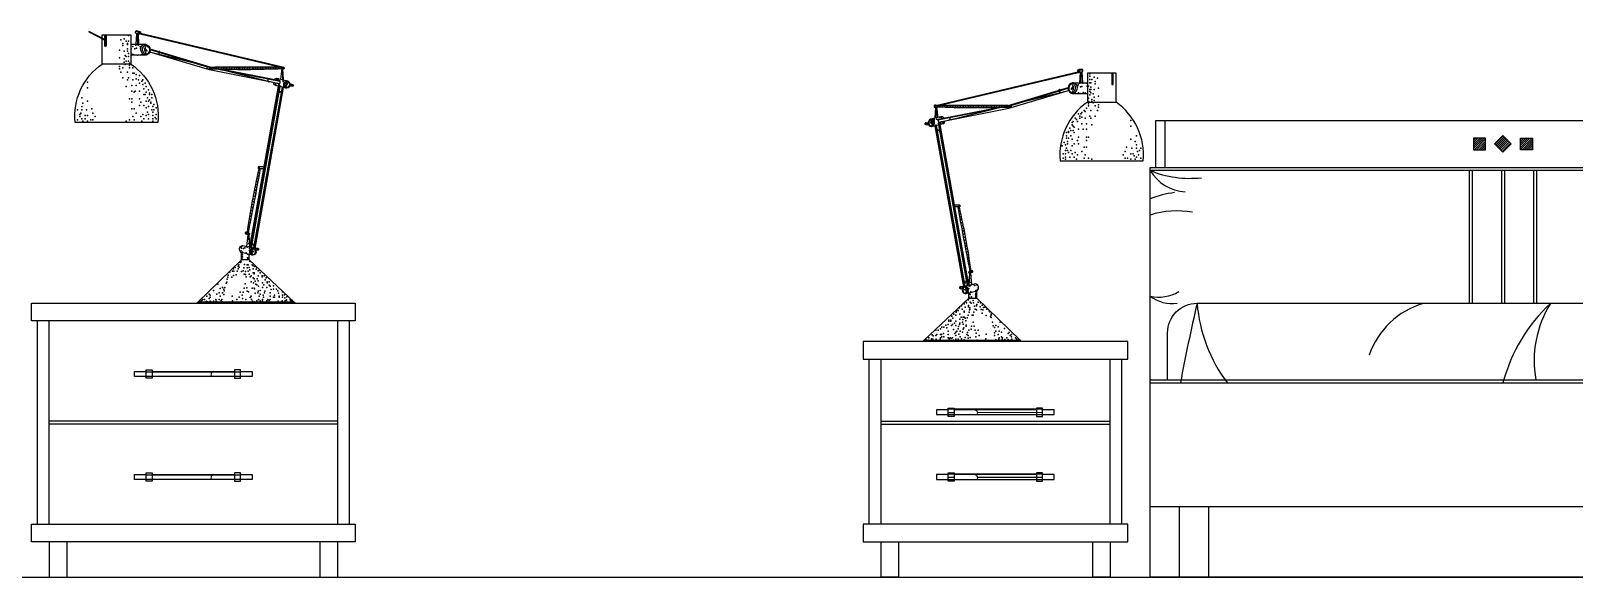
# Model space of a CAD drawing. Header units: inches. Extents: x 15.4 to 57.9, y 9.9 to 34.7.
# Drawn here: x 22.419 to 25.042, y 22.211 to 23.138 of the extents above; entities that cross this region are included whole.
import ezdxf

# ---------------------------------------------------------------- set-up
doc = ezdxf.new("R2010")
doc.units = ezdxf.units.IN
doc.header["$MEASUREMENT"] = 0
for name, color, linetype in [('02', 2, 'Continuous'), ('1', 1, 'Continuous'), ('8', 8, 'Continuous')]:
    doc.layers.add(name, color=color, linetype=linetype)

msp = doc.modelspace()

# ---------------------------------------------------------------- hatches: boundary and pattern name
at = {"layer": '8'}
h = msp.add_hatch(dxfattribs=at)
h.set_pattern_fill('ANSI31', color=256, scale=0.005527, style=0)
h.set_pattern_definition([(135, (31.93544784, 16.79908576), (0.000488482534, 0.000488482534), [])])
h.paths.add_polyline_path([(22.5469, 23.1123), (22.5447, 23.1123), (22.5447, 23.1319), (22.5469, 23.1319)])
h = msp.add_hatch(dxfattribs=at)
h.set_pattern_fill('ANSI31', color=256, scale=0.022106, angle=42.7614, style=0)
h.set_pattern_definition([(92.238647, (32.16118, 17.1554703), (0.00276116556, 0.00010793855), [])])
edge = h.paths.add_edge_path()
edge.add_ellipse((22.7232, 23.0755), major_axis=(-0.00111, 0.00111), ratio=1, start_angle=162.8132, end_angle=266.7456)
edge.add_ellipse((22.7932, 18.2741), major_axis=(3.3961, 3.3961), ratio=1, start_angle=404.3709, end_angle=405.8207, ccw=False)
edge.add_ellipse((22.8478, 23.0758), major_axis=(-0.00151, 0.00151), ratio=1, start_angle=20.2784, end_angle=78.295)
edge.add_line((22.8461, 23.0747), (22.846, 23.0746))
edge.add_ellipse((22.7792, 24.5504), major_axis=(1.0446, 1.0446), ratio=1, start_angle=222.8572, end_angle=227.5949, ccw=False)
h = msp.add_hatch(dxfattribs=at)
h.set_pattern_fill('ANSI31', color=256, scale=0.005527, style=0)
h.set_pattern_definition([(45, (14.8678362, 16.73408576), (-0.000488482534, 0.000488482534), [])])
h.paths.add_polyline_path([(24.2564, 23.0473), (24.2586, 23.0473), (24.2586, 23.0669), (24.2564, 23.0669)])
h = msp.add_hatch(dxfattribs=at)
h.set_pattern_fill('ANSI31', color=256, scale=0.022106, angle=42.7614, style=0)
h.set_pattern_definition([(87.761353, (14.642104, 17.0904703), (-0.00276116556, 0.00010793855), [])])
edge = h.paths.add_edge_path()
edge.add_ellipse((24.0801, 23.0105), major_axis=(0.00111, 0.00111), ratio=1, start_angle=93.2544, end_angle=197.1868, ccw=False)
edge.add_ellipse((24.0101, 18.2091), major_axis=(-3.3961, 3.3961), ratio=1, start_angle=-45.8207, end_angle=-44.3709)
edge.add_ellipse((23.9554, 23.0108), major_axis=(0.00151, 0.00151), ratio=1, start_angle=281.705, end_angle=339.7216, ccw=False)
edge.add_line((23.9572, 23.0097), (23.9572, 23.0096))
edge.add_ellipse((24.0241, 24.4854), major_axis=(-1.0446, 1.0446), ratio=1, start_angle=132.4051, end_angle=137.1428)
h = msp.add_hatch(dxfattribs=at)
h.set_pattern_fill('ANSI31', color=256, scale=0.02, style=0)
h.set_pattern_definition([(45, (28.2443985, 12.1271537), (-0.00176776695, 0.00176776695), [])])
h.paths.add_polyline_path([(24.8711, 22.9565), (24.8711, 22.9365), (24.8911, 22.9365), (24.8911, 22.9565)])
h.paths.add_polyline_path([(24.9069, 22.9467), (24.9209, 22.9324), (24.9352, 22.9465), (24.9211, 22.9607)])
h.paths.add_polyline_path([(24.9711, 22.9365), (24.9711, 22.9565), (24.9511, 22.9565), (24.9511, 22.9365)])
h = msp.add_hatch(dxfattribs=at)
h.set_pattern_fill('ANSI31', color=256, scale=0.033159, style=0)
h.set_pattern_definition([(135, (31.9227356, 16.8347646), (0.0029308952, 0.0029308952), [])])
edge = h.paths.add_edge_path()
edge.add_ellipse((22.8058, 22.9065), major_axis=(-0.00124, 0.00124), ratio=1, start_angle=144.8153, end_angle=149.0797)
edge.add_line((22.8062, 22.9048), (22.8092, 22.9048))
edge.add_ellipse((17.633, 23.8322), major_axis=(3.7184, 3.7184), ratio=1, start_angle=303.6283, end_angle=304.8416, ccw=False)
edge.add_line((22.7884, 22.7954), (22.7861, 22.796))
edge.add_ellipse((24.2567, 22.5819), major_axis=(1.0508, 1.0508), ratio=1, start_angle=122.4543, end_angle=126.7162, ccw=False)
h = msp.add_hatch(dxfattribs=at)
h.set_pattern_fill('ANSI31', color=256, scale=0.033159, style=0)
h.set_pattern_definition([(45, (14.8805484, 16.7697646), (-0.0029308952, 0.0029308952), [])])
edge = h.paths.add_edge_path()
edge.add_ellipse((23.9975, 22.8415), major_axis=(0.00124, 0.00124), ratio=1, start_angle=210.9203, end_angle=215.1847, ccw=False)
edge.add_line((23.9971, 22.8398), (23.9941, 22.8398))
edge.add_ellipse((29.1703, 23.7672), major_axis=(-3.7184, 3.7184), ratio=1, start_angle=55.1584, end_angle=56.3717)
edge.add_line((24.0149, 22.7304), (24.0172, 22.731))
edge.add_ellipse((22.5465, 22.5169), major_axis=(-1.0508, 1.0508), ratio=1, start_angle=233.2838, end_angle=237.5457)

# ---------------------------------------------------------------- linework, layer by layer
at = {"layer": '02'}
for p, q in [((22.6022, 23.1373), (22.5972, 23.138)), ((22.6027, 23.1376), (22.5977, 23.1383)), ((22.6009, 23.1381), (22.6009, 23.1381)), ((22.6139, 23.1152), (22.5887, 23.1152)), ((22.6016, 23.1366), (22.5967, 23.1373)), ((22.598, 23.1339), (22.5969, 23.1152)), ((22.6021, 23.1335), (22.597, 23.1344)), ((22.5998, 23.1336), (22.6002, 23.1152)), ((22.6005, 23.1335), (22.6014, 23.1152)), ((22.6009, 23.1333), (22.6019, 23.1152)), ((22.6032, 23.1378), (22.6032, 23.1377)), ((22.8414, 23.0768), (22.6046, 23.1329)), ((22.8463, 23.077), (22.6048, 23.134)), ((22.6143, 23.0972), (22.5887, 23.0972)), ((22.8411, 23.048), (22.6206, 23.1021)), ((22.7222, 23.0721), (22.6208, 23.1024)), ((22.7233, 23.077), (22.6214, 23.1074)), ((22.7188, 23.0769), (22.6215, 23.1064)), ((22.5887, 23.0822), (22.54, 23.0822)), ((22.8415, 23.0484), (22.7222, 23.0721)), ((22.8426, 23.0523), (22.7347, 23.0737)), ((22.8422, 23.0534), (22.7405, 23.0736)), ((22.8453, 23.0745), (22.8431, 23.0563)), ((22.8455, 23.0745), (22.8433, 23.0563)), ((22.8459, 23.0743), (22.8465, 23.0556)), ((22.8463, 23.0738), (22.8474, 23.0554)), ((22.8467, 23.0738), (22.8477, 23.0553)), ((23.957, 23.012), (24.1985, 23.069)), ((23.9618, 23.0118), (24.1987, 23.0679)), ((24.2001, 23.0728), (24.2001, 23.0727)), ((24.2006, 23.0726), (24.2056, 23.0733)), ((24.2011, 23.0723), (24.206, 23.073)), ((24.2012, 23.0685), (24.2063, 23.0694)), ((24.2024, 23.0683), (24.2014, 23.0502)), ((24.2016, 23.0716), (24.2066, 23.0723)), ((24.2028, 23.0685), (24.2019, 23.0502)), ((24.2024, 23.0731), (24.2024, 23.0731)), ((24.2035, 23.0686), (24.2031, 23.0502)), ((24.205, 23.0688), (24.206, 23.0501)), ((24.2053, 23.0689), (24.2064, 23.0502)), ((22.8392, 23.0446), (22.7906, 22.7713)), ((22.8397, 23.0445), (22.7911, 22.7712)), ((22.8404, 23.0443), (22.7919, 22.7711)), ((22.8417, 23.044), (22.7931, 22.7708)), ((22.8456, 23.043), (22.7972, 22.7698)), ((22.8467, 23.0427), (22.7982, 22.7694)), ((22.8478, 23.0424), (22.7993, 22.7687)), ((22.8628, 23.0473), (22.8592, 23.0473)), ((23.9622, 22.983), (24.1827, 23.0371)), ((24.08, 23.012), (24.1819, 23.0424)), ((24.081, 23.0071), (24.1825, 23.0374)), ((24.0845, 23.0119), (24.1818, 23.0414)), ((24.1894, 23.0502), (24.2146, 23.0502)), ((23.9566, 23.0088), (23.9556, 22.9903)), ((23.957, 23.0088), (23.9559, 22.9904)), ((23.9573, 23.0093), (23.9568, 22.9906)), ((23.9578, 23.0095), (23.96, 22.9913)), ((23.958, 23.0095), (23.9602, 22.9913)), ((23.9607, 22.9873), (24.0686, 23.0087)), ((23.9611, 22.9884), (24.0628, 23.0086)), ((23.9617, 22.9834), (24.081, 23.0071)), ((24.189, 23.0322), (24.2146, 23.0322)), ((24.2146, 23.0172), (24.2633, 23.0172)), ((23.9399, 22.9825), (23.9441, 22.9825)), ((23.9411, 22.9812), (23.9443, 22.9812)), ((24.3465, 22.9865), (24.3465, 22.9065)), ((23.9555, 22.9774), (24.004, 22.7037)), ((23.9566, 22.9777), (24.0051, 22.7044)), ((23.9577, 22.978), (24.0061, 22.7048)), ((23.9616, 22.979), (24.0101, 22.7058)), ((23.9629, 22.9793), (24.0114, 22.7061)), ((23.9636, 22.9795), (24.0122, 22.7062)), ((23.9641, 22.9796), (24.0126, 22.7063)), ((22.8066, 22.9049), (22.8144, 22.9049)), ((22.8068, 22.9079), (22.8149, 22.9079)), ((25.5211, 22.9015), (24.3211, 22.9015)), ((24.8636, 22.9015), (24.8636, 22.6757)), ((24.8686, 22.9015), (24.8686, 22.6757)), ((24.9186, 22.9015), (24.9186, 22.6757)), ((24.9236, 22.9015), (24.9236, 22.6757)), ((24.9732, 22.9015), (24.9732, 22.6757)), ((24.9782, 22.9015), (24.9782, 22.6757)), ((23.9961, 22.8426), (23.9884, 22.8426)), ((23.9973, 22.8398), (23.9889, 22.8398)), ((22.7879, 22.794), (22.7834, 22.7954)), ((22.7882, 22.7946), (22.7837, 22.7959)), ((22.7883, 22.7921), (22.7838, 22.7935)), ((22.7887, 22.7949), (22.7842, 22.7963)), ((22.789, 22.7951), (22.7845, 22.7964)), ((22.7875, 22.7922), (22.7854, 22.7725)), ((22.789, 22.7918), (22.7901, 22.7715)), ((22.7768, 22.7497), (22.7768, 22.762)), ((22.79, 22.7497), (22.7768, 22.7497)), ((22.79, 22.7497), (22.79, 22.7586)), ((22.8038, 22.769), (22.7993, 22.769)), ((24.0143, 22.7268), (24.0132, 22.7065)), ((24.0143, 22.7301), (24.0188, 22.7314)), ((24.0146, 22.7299), (24.0191, 22.7313)), ((24.015, 22.7271), (24.0195, 22.7285)), ((24.0151, 22.7296), (24.0195, 22.7309)), ((24.0154, 22.729), (24.0199, 22.7304)), ((24.0158, 22.7272), (24.0178, 22.7075)), ((23.9988, 22.7043), (24.0039, 22.7043)), ((24.0132, 22.6847), (24.0132, 22.6936)), ((24.0265, 22.6847), (24.0265, 22.697)), ((22.8663, 22.6779), (22.7027, 22.6779)), ((24.0132, 22.6847), (24.0265, 22.6847)), ((22.4299, 22.3007), (22.4299, 22.6457)), ((22.4499, 22.3007), (22.4499, 22.6457)), ((22.9399, 22.6457), (22.9399, 22.3007)), ((22.9599, 22.6457), (22.9599, 22.3007)), ((23.937, 22.6129), (24.1006, 22.6129)), ((23.8434, 22.5807), (23.8434, 22.3007)), ((23.8634, 22.5807), (23.8634, 22.3007)), ((24.2534, 22.3007), (24.2534, 22.5807)), ((24.2734, 22.3007), (24.2734, 22.5807)), ((22.6149, 22.5595), (22.7749, 22.5595)), ((24.3211, 22.5457), (25.5211, 22.5457)), ((24.3211, 22.5407), (25.5211, 22.5407)), ((23.9781, 22.4963), (24.1381, 22.4963)), ((23.9781, 22.4902), (23.9881, 22.4902)), ((24.0276, 22.4907), (24.1381, 22.4902)), ((22.9399, 22.4757), (22.4499, 22.4757)), ((22.9399, 22.4707), (22.4499, 22.4707)), ((23.8634, 22.4757), (24.2534, 22.4757)), ((23.8634, 22.4707), (24.2534, 22.4707)), ((22.6149, 22.3845), (22.7749, 22.3845)), ((23.9781, 22.3863), (24.1381, 22.3863)), ((23.9781, 22.3802), (23.9881, 22.3802)), ((24.0276, 22.3807), (24.1381, 22.3802)), ((24.3211, 22.3307), (25.5211, 22.3307)), ((24.3711, 22.2107), (24.3711, 22.3307)), ((24.4211, 22.2107), (24.4211, 22.3307)), ((22.4499, 22.2707), (22.4499, 22.2107)), ((22.4799, 22.2707), (22.4799, 22.2107)), ((22.9099, 22.2707), (22.9099, 22.2107)), ((22.9399, 22.2707), (22.9399, 22.2107)), ((23.8634, 22.2707), (23.8634, 22.2107)), ((23.8934, 22.2707), (23.8934, 22.2107)), ((24.2234, 22.2707), (24.2234, 22.2107)), ((24.2534, 22.2707), (24.2534, 22.2107)), ((22.4499, 22.2107), (22.4799, 22.2107)), ((22.9099, 22.2107), (22.9399, 22.2107)), ((23.8934, 22.2107), (23.8634, 22.2107)), ((24.2534, 22.2107), (24.2234, 22.2107))]:
    msp.add_line(p, q, dxfattribs=at)
for points in [[(22.6031, 23.133), (22.5975, 23.134, -0.641064), (22.5981, 23.1385), (22.6034, 23.1377)], [(22.6032, 23.1372, -0.083661), (22.6036, 23.1372, -0.685038), (22.6035, 23.1333)], [(22.6125, 23.1135, -0.083661), (22.6142, 23.1136, -0.685038), (22.6162, 23.0989)], [(22.7236, 23.077), (22.719, 23.077, 0.641064), (22.7188, 23.0741)], [(22.7233, 23.0743, 0.083661), (22.7235, 23.0743, 0.685038), (22.7239, 23.0767)], [(24.2001, 23.0722, 0.083661), (24.1996, 23.0722, 0.685038), (24.1998, 23.0683)], [(24.2002, 23.068), (24.2057, 23.069, 0.641064), (24.2052, 23.0735), (24.1999, 23.0727)], [(22.8529, 23.0411), (22.8339, 23.046, -0.183148), (22.8313, 23.0499)], [(22.8323, 23.0553, -0.177444), (22.8361, 23.058), (22.8546, 23.0537)], [(22.8541, 23.0525, -0.083661), (22.8552, 23.0524, -0.685038), (22.8542, 23.042)], [(22.8633, 23.0472, -0.083661), (22.8636, 23.0472, -0.685038), (22.864, 23.0445)], [(24.1908, 23.0485, 0.083661), (24.1891, 23.0486, 0.685038), (24.1871, 23.0339)], [(24.08, 23.0093, -0.083661), (24.0797, 23.0093, -0.685038), (24.0794, 23.0117)], [(24.0796, 23.012), (24.0843, 23.012, -0.641064), (24.0845, 23.0091)], [(23.94, 22.9822, 0.083661), (23.9397, 22.9822, 0.685038), (23.9393, 22.9795)], [(23.9492, 22.9875, 0.083661), (23.948, 22.9874, 0.685038), (23.9491, 22.977)], [(23.971, 22.9903, 0.177444), (23.9672, 22.993), (23.9487, 22.9887)], [(23.9504, 22.9761), (23.9694, 22.981, 0.183148), (23.972, 22.9849)], [(22.8064, 22.9077, 0.083661), (22.8061, 22.9078, 0.685038), (22.8057, 22.9051)], [(23.9968, 22.8427, -0.083661), (23.9971, 22.8428, -0.685038), (23.9975, 22.8401)], [(22.7952, 22.7573), (22.7763, 22.7622, -0.641064), (22.7784, 22.7741), (22.7969, 22.7699)], [(22.7888, 22.7918), (22.7839, 22.7934, -0.641064), (22.7847, 22.7965), (22.7894, 22.7951)], [(22.7893, 22.7948, -0.083661), (22.7896, 22.7947, -0.685038), (22.7891, 22.792, -0.685038)], [(22.7016, 22.6757), (22.7016, 22.6768, -0.414214), (22.7027, 22.6779), (22.7768, 22.7497)], [(22.79, 22.7497), (22.8663, 22.6779, -0.414214), (22.8674, 22.6768), (22.8674, 22.6757)], [(22.7964, 22.7687, -0.083661), (22.7976, 22.7685, -0.685038), (22.7965, 22.7581, -0.685038)], [(22.8043, 22.7689, -0.083661), (22.8046, 22.769, -0.685038), (22.805, 22.7663, -0.685038)], [(24.014, 22.7298, 0.083661), (24.0137, 22.7297, 0.685038), (24.0142, 22.727)], [(24.0145, 22.7268), (24.0193, 22.7284, 0.641064), (24.0186, 22.7315), (24.0139, 22.7301)], [(23.999, 22.7039, 0.083661), (23.9987, 22.704, 0.685038), (23.9983, 22.7013)], [(24.0069, 22.7037, 0.083661), (24.0057, 22.7035, 0.685038), (24.0068, 22.6931)], [(24.0081, 22.6923), (24.027, 22.6972, 0.641064), (24.0248, 22.7091), (24.0064, 22.7049)], [(24.0132, 22.6847), (23.937, 22.6129, 0.414214), (23.9359, 22.6118), (23.9359, 22.6107)], [(24.1017, 22.6107), (24.1017, 22.6118, 0.414214), (24.1006, 22.6129), (24.0265, 22.6847)], [(24.3511, 22.5457), (24.3511, 22.6257, -0.414214), (24.4011, 22.6757), (25.4411, 22.6757, -0.414214), (25.4911, 22.6257), (25.4911, 22.5457)]]:
    msp.add_lwpolyline(points, format="xyb", dxfattribs=at)
for points in [[(22.6348, 22.9827), (22.4939, 22.9827, -0.273505), (22.54, 23.0822), (22.54, 23.1319), (22.5887, 23.1319), (22.5887, 23.0822, -0.273505)], [(22.6034, 23.133, -0.130303), (22.6027, 23.1331, -0.576801), (22.6024, 23.1374, -0.264517), (22.6037, 23.1376, -0.710752)], [(22.6161, 23.0976, -0.130303), (22.6133, 23.0973, -0.598804), (22.6087, 23.114, -0.121835), (22.6142, 23.1152, -0.710752)], [(22.7239, 23.0769, 0.130303), (22.7234, 23.077, 0.576801), (22.7227, 23.0743, 0.264517), (22.7236, 23.074, 0.710752)], [(22.8486, 23.0738, -0.130303), (22.8481, 23.0737, -0.331854), (22.8474, 23.0767, -0.328319), (22.8483, 23.077, -0.500332)], [(24.1685, 22.9177), (24.3094, 22.9177, 0.273505), (24.2633, 23.0172), (24.2633, 23.0669), (24.2146, 23.0669), (24.2146, 23.0172, 0.273505)], [(24.1999, 23.068, 0.130303), (24.2006, 23.0681, 0.576801), (24.2009, 23.0724, 0.264517), (24.1995, 23.0726, 0.710752)], [(22.8539, 23.0411, -0.130303), (22.8519, 23.0414, -0.576801), (22.8519, 23.0531, -0.264517), (22.8555, 23.0534, -0.710752)], [(22.8639, 23.0443, -0.130303), (22.8634, 23.0443, -0.576801), (22.8627, 23.0472, -0.264517), (22.8636, 23.0475, -0.710752)], [(24.1872, 23.0326, 0.130303), (24.19, 23.0323, 0.598804), (24.1946, 23.049, 0.121835), (24.1891, 23.0502, 0.710752)], [(23.9547, 23.0088, 0.130303), (23.9552, 23.0087, 0.331854), (23.9558, 23.0117, 0.328319), (23.955, 23.012, 0.500332)], [(24.0794, 23.0119, -0.130303), (24.0799, 23.012, -0.576801), (24.0806, 23.0093, -0.264517), (24.0797, 23.009, -0.710752)], [(23.9393, 22.9793, 0.130303), (23.9399, 22.9793, 0.576801), (23.9406, 22.9822, 0.264517), (23.9397, 22.9825, 0.710752)], [(23.9494, 22.9761, 0.130303), (23.9514, 22.9764, 0.576801), (23.9514, 22.9881, 0.264517), (23.9477, 22.9884, 0.710752)], [(22.8058, 22.9048, 0.130303), (22.8063, 22.9048, 0.576801), (22.807, 22.9077, 0.264517), (22.8061, 22.908, 0.710752)], [(23.9975, 22.8398, -0.130303), (23.997, 22.8398, -0.576801), (23.9963, 22.8427, -0.264517), (23.9972, 22.843, -0.710752)], [(22.789, 22.7918, -0.130303), (22.7885, 22.7919, -0.576801), (22.7887, 22.7949, -0.264517), (22.7897, 22.795, -0.710752)], [(22.7962, 22.7573, -0.130303), (22.7943, 22.7576, -0.576801), (22.7942, 22.7692, -0.264517), (22.7979, 22.7696, -0.710752)], [(22.805, 22.766, -0.130303), (22.8045, 22.766, -0.576801), (22.8037, 22.7689, -0.264517), (22.8046, 22.7693, -0.710752)], [(24.0142, 22.7268, 0.130303), (24.0147, 22.7269, 0.576801), (24.0146, 22.7299, 0.264517), (24.0136, 22.73, 0.710752)], [(23.9983, 22.701, 0.130303), (23.9988, 22.701, 0.576801), (23.9996, 22.7039, 0.264517), (23.9987, 22.7043, 0.710752)], [(24.0071, 22.6923, 0.130303), (24.009, 22.6926, 0.576801), (24.0091, 22.7042, 0.264517), (24.0054, 22.7046, 0.710752)]]:
    msp.add_lwpolyline(points, format="xyb", close=True, dxfattribs=at)
for points in [[(22.5447, 23.1236), (22.5175, 23.1375), (22.5175, 23.1369), (22.5447, 23.1229)], [(22.5469, 23.1319), (22.5469, 23.1123), (22.5447, 23.1123), (22.5447, 23.1319)], [(22.6127, 23.1089), (22.6159, 23.1038), (22.6162, 23.1041), (22.6131, 23.1091), (22.6127, 23.1089)], [(22.7188, 23.0741), (22.7233, 23.074)], [(22.8464, 23.0771), (22.848, 23.077)], [(22.8483, 23.0737), (22.8464, 23.0738)], [(24.2564, 23.0669), (24.2564, 23.0473), (24.2586, 23.0473), (24.2586, 23.0669)], [(22.8549, 23.0494), (22.8528, 23.0459), (22.8532, 23.0456), (22.8553, 23.0492), (22.8549, 23.0494)], [(22.8629, 23.0445), (22.8584, 23.0445)], [(24.1906, 23.0439), (24.1874, 23.0388), (24.1871, 23.0391), (24.1902, 23.0441), (24.1906, 23.0439)], [(23.955, 23.0087), (23.9569, 23.0088)], [(23.9569, 23.0121), (23.9553, 23.012)], [(24.0845, 23.0091), (24.08, 23.009)], [(23.9483, 22.9844), (23.9505, 22.9809), (23.9501, 22.9806), (23.9479, 22.9842), (23.9484, 22.9844)], [(24.3311, 22.9065), (24.3311, 22.9865), (25.5111, 22.9865), (25.5111, 22.9065)], [(23.9396, 22.9793), (23.945, 22.9793)], [(23.9404, 22.9795), (23.9449, 22.9795)], [(22.7982, 22.7643), (22.7943, 22.763), (22.7944, 22.7625), (22.7983, 22.7639), (22.7981, 22.7643)], [(22.804, 22.7662), (22.801, 22.7662)], [(22.8047, 22.766), (22.8011, 22.766)], [(23.9986, 22.701), (24.0021, 22.701)], [(24.0051, 22.6993), (24.009, 22.698), (24.0089, 22.6975), (24.005, 22.6989), (24.0052, 22.6993)], [(22.6149, 22.5627), (22.6249, 22.5627), (22.6249, 22.5487), (22.6149, 22.5487), (22.6149, 22.5627)], [(22.7749, 22.5627), (22.7649, 22.5627), (22.7649, 22.5487), (22.7749, 22.5487), (22.7749, 22.5627)], [(22.7949, 22.5517), (22.5949, 22.5517), (22.5949, 22.5597), (22.6149, 22.5597)], [(22.6249, 22.5597), (22.7649, 22.5597)], [(22.7749, 22.5597), (22.7949, 22.5597), (22.7949, 22.5517)], [(23.9781, 22.4947), (23.9581, 22.4947), (23.9581, 22.4867), (24.1581, 22.4867)], [(23.9781, 22.4977), (23.9881, 22.4977), (23.9881, 22.4837), (23.9781, 22.4837), (23.9781, 22.4977)], [(24.1281, 22.4947), (23.9881, 22.4947)], [(24.1381, 22.4977), (24.1281, 22.4977), (24.1281, 22.4837), (24.1381, 22.4837), (24.1381, 22.4977)], [(24.1581, 22.4867), (24.1581, 22.4947), (24.1381, 22.4947)], [(22.7949, 22.3767), (22.5949, 22.3767), (22.5949, 22.3847), (22.6149, 22.3847)], [(22.6149, 22.3877), (22.6249, 22.3877), (22.6249, 22.3737), (22.6149, 22.3737), (22.6149, 22.3877)], [(22.6249, 22.3847), (22.7649, 22.3847)], [(22.7749, 22.3877), (22.7649, 22.3877), (22.7649, 22.3737), (22.7749, 22.3737), (22.7749, 22.3877)], [(22.7749, 22.3847), (22.7949, 22.3847), (22.7949, 22.3767)], [(23.9781, 22.3847), (23.9581, 22.3847), (23.9581, 22.3767), (24.1581, 22.3767)], [(23.9781, 22.3877), (23.9881, 22.3877), (23.9881, 22.3737), (23.9781, 22.3737), (23.9781, 22.3877)], [(24.1281, 22.3847), (23.9881, 22.3847)], [(24.1381, 22.3877), (24.1281, 22.3877), (24.1281, 22.3737), (24.1381, 22.3737), (24.1381, 22.3877)], [(24.1581, 22.3767), (24.1581, 22.3847), (24.1381, 22.3847)]]:
    msp.add_lwpolyline(points, dxfattribs=at)
for points in [[(24.8711, 22.9365), (24.8911, 22.9365), (24.8911, 22.9565), (24.8711, 22.9565)], [(24.9211, 22.9607), (24.9069, 22.9467), (24.9209, 22.9324), (24.9352, 22.9465)], [(24.9711, 22.9365), (24.9511, 22.9365), (24.9511, 22.9565), (24.9711, 22.9565)], [(24.3211, 22.9065), (25.5211, 22.9065), (25.5211, 22.2107), (24.3211, 22.2107)], [(22.9699, 22.6457), (22.4199, 22.6457), (22.4199, 22.6757), (22.9699, 22.6757)], [(23.8334, 22.5807), (24.2834, 22.5807), (24.2834, 22.6107), (23.8334, 22.6107)], [(22.9699, 22.2707), (22.4199, 22.2707), (22.4199, 22.3007), (22.9699, 22.3007)], [(23.8334, 22.2707), (24.2834, 22.2707), (24.2834, 22.3007), (23.8334, 22.3007)]]:
    msp.add_lwpolyline(points, close=True, dxfattribs=at)
for centre, radius, start, end in [((22.6043, 23.1352), 0.00166, 119.5269, 244.08), ((22.6196, 23.1063), 0.00762, 135.4245, 228.7448), ((22.634, 23.1021), 0.00333, 297.0807, 45.6387), ((22.7792, 24.5504), 1.4773, 267.8572, 272.5857), ((22.7932, 18.2741), 4.8029, 89.3709, 90.8241), ((22.8478, 23.0754), 0.00214, 130.7011, 230.6155), ((24.199, 23.0702), 0.00166, 315.8031, 60.4731), ((22.8284, 23.0554), 0.00702, 163.0824, 212.3312), ((22.848, 23.0217), 0.0138, 105.0445, 143.2765), ((22.8468, 23.0237), 0.012, 101.0298, 144.4173), ((22.8379, 23.0515), 0.00472, 312.1606, 24.1418), ((22.8573, 23.0467), 0.00556, 118.5634, 240.0693), ((22.8644, 23.046), 0.00139, 134.3371, 254.3933), ((24.1693, 23.0371), 0.00333, 134.3613, 242.9193), ((24.1706, 23.0373), 0.00369, 141.8466, 236.0544), ((24.1837, 23.0413), 0.00762, 311.2552, 44.5755), ((23.954, 23.0104), 0.00151, 309.2421, 43.4847), ((23.9555, 23.0104), 0.00214, 310.7011, 104.9553), ((24.0101, 18.2091), 4.8029, 89.1759, 90.6291), ((24.0241, 24.4854), 1.4773, 267.4143, 272.1428), ((23.9389, 22.981), 0.00139, 311.8701, 99.2257), ((23.946, 22.9817), 0.00556, 317.0855, 61.4366), ((23.9654, 22.9865), 0.00472, 155.8582, 227.8394), ((23.9742, 22.9903), 0.00702, 327.7271, 16.9639), ((23.9565, 22.9587), 0.012, 35.5827, 78.9702), ((23.9553, 22.9567), 0.0138, 36.7235, 74.9555), ((24.2567, 22.5819), 1.4861, 167.4534, 171.7162), ((17.633, 23.8322), 5.2586, 348.6283, 349.8412), ((24.3867, 22.9413), 0.0767, 211.2779, 265.5609), ((24.3886, 23.0638), 0.1758, 247.4353, 276.4694), ((24.386, 22.6874), 0.178, 97.5291, 111.3752), ((29.1703, 23.7672), 5.2586, 190.1588, 191.3717), ((22.5465, 22.5169), 1.4861, 8.2838, 12.5466), ((24.3665, 22.6815), 0.1512, 79.7992, 107.4781), ((22.8164, 22.7873), 0.0236, 183.7367, 217.4743), ((22.7996, 22.7629), 0.00556, 118.5634, 240.0693), ((22.8054, 22.7677), 0.00139, 134.3371, 254.3933), ((23.9869, 22.7223), 0.0236, 322.5257, 356.2633), ((23.9978, 22.7027), 0.00139, 311.8701, 99.2257), ((24.0037, 22.6979), 0.00556, 317.0855, 61.4366), ((24.3361, 22.7536), 0.0673, 257.1203, 300.5517), ((24.3592, 22.7381), 0.0629, 232.7819, 277.3679), ((27.2825, 21.9995), 2.9596, 166.7942, 169.465), ((24.659, 22.6965), 0.2587, 184.6309, 217.0546), ((24.8247, 22.5426), 0.1386, 106.2924, 161.0629), ((25.1953, 22.4686), 0.2835, 133.0814, 165.2765), ((25.1594, 22.5781), 0.1854, 148.2707, 190.0903), ((22.7301, 22.5544), 0.00529, 92.3864, 210.779), ((24.0229, 22.4894), 0.00529, 329.221, 87.6136), ((22.7301, 22.3794), 0.00529, 92.3864, 210.779), ((24.0229, 22.3794), 0.00529, 329.221, 87.6136)]:
    msp.add_arc(centre, radius, start, end, dxfattribs=at)
for points in [[(22.6035, 23.1333), (22.6034, 23.1333), (22.6032, 23.1334), (22.6029, 23.1335), (22.6026, 23.1336), (22.6023, 23.134), (22.6022, 23.1343), (22.602, 23.1348), (22.6019, 23.1351), (22.6019, 23.1357), (22.602, 23.136), (22.6021, 23.1364), (22.6023, 23.1366), (22.6026, 23.1369), (22.6027, 23.1371), (22.603, 23.1372), (22.6031, 23.1372), (22.6032, 23.1372), (22.6032, 23.1372), (22.6032, 23.1372), (22.6032, 23.1372)], [(22.6162, 23.0989), (22.6156, 23.0988), (22.615, 23.0989), (22.6136, 23.099), (22.6126, 23.0994), (22.6111, 23.1007), (22.6105, 23.1015), (22.6093, 23.1032), (22.6089, 23.1043), (22.6085, 23.1066), (22.6086, 23.1078), (22.6089, 23.1094), (22.6094, 23.1104), (22.6102, 23.1119), (22.6107, 23.1124), (22.6116, 23.1131), (22.612, 23.1133), (22.6124, 23.1134), (22.6124, 23.1134), (22.6125, 23.1135), (22.6125, 23.1135)], [(22.7239, 23.0767), (22.7238, 23.0767), (22.7237, 23.0767), (22.7235, 23.0767), (22.7233, 23.0766), (22.723, 23.0764), (22.7229, 23.0763), (22.7227, 23.076), (22.7227, 23.0758), (22.7226, 23.0754), (22.7226, 23.0752), (22.7227, 23.075), (22.7228, 23.0748), (22.7229, 23.0746), (22.723, 23.0745), (22.7231, 23.0743), (22.7232, 23.0743), (22.7233, 23.0743), (22.7233, 23.0743), (22.7233, 23.0743), (22.7233, 23.0743)], [(24.1998, 23.0683), (24.1999, 23.0683), (24.2001, 23.0684), (24.2004, 23.0685), (24.2007, 23.0686), (24.201, 23.069), (24.2011, 23.0693), (24.2013, 23.0698), (24.2014, 23.0701), (24.2014, 23.0707), (24.2013, 23.071), (24.2012, 23.0714), (24.201, 23.0716), (24.2007, 23.0719), (24.2006, 23.0721), (24.2003, 23.0722), (24.2002, 23.0722), (24.2001, 23.0722), (24.2001, 23.0722), (24.2001, 23.0722), (24.2001, 23.0722)], [(22.8542, 23.042), (22.8538, 23.042), (22.8533, 23.0422), (22.8524, 23.0425), (22.8518, 23.0429), (22.851, 23.0441), (22.8507, 23.0447), (22.8502, 23.0461), (22.8501, 23.0469), (22.8502, 23.0485), (22.8505, 23.0493), (22.851, 23.0504), (22.8515, 23.051), (22.8523, 23.0518), (22.8527, 23.0521), (22.8534, 23.0524), (22.8537, 23.0525), (22.854, 23.0525), (22.854, 23.0525), (22.8541, 23.0525), (22.8541, 23.0525)], [(22.864, 23.0445), (22.8638, 23.0445), (22.8637, 23.0445), (22.8635, 23.0446), (22.8633, 23.0446), (22.863, 23.0449), (22.8629, 23.045), (22.8627, 23.0453), (22.8626, 23.0455), (22.8625, 23.0459), (22.8626, 23.0462), (22.8626, 23.0465), (22.8627, 23.0466), (22.8628, 23.0469), (22.8629, 23.047), (22.8631, 23.0471), (22.8632, 23.0472), (22.8632, 23.0472), (22.8632, 23.0472), (22.8632, 23.0472), (22.8633, 23.0472)], [(24.1871, 23.0339), (24.1877, 23.0338), (24.1883, 23.0339), (24.1897, 23.034), (24.1907, 23.0344), (24.1921, 23.0357), (24.1928, 23.0365), (24.1939, 23.0382), (24.1944, 23.0393), (24.1948, 23.0416), (24.1947, 23.0428), (24.1943, 23.0444), (24.1938, 23.0454), (24.1931, 23.0469), (24.1926, 23.0474), (24.1917, 23.0481), (24.1913, 23.0483), (24.1909, 23.0484), (24.1908, 23.0484), (24.1908, 23.0485), (24.1908, 23.0485)], [(24.0794, 23.0117), (24.0795, 23.0117), (24.0796, 23.0117), (24.0798, 23.0117), (24.08, 23.0116), (24.0802, 23.0114), (24.0803, 23.0113), (24.0805, 23.011), (24.0806, 23.0108), (24.0807, 23.0104), (24.0807, 23.0102), (24.0806, 23.01), (24.0805, 23.0098), (24.0804, 23.0096), (24.0803, 23.0095), (24.0802, 23.0093), (24.0801, 23.0093), (24.08, 23.0093), (24.08, 23.0093), (24.08, 23.0093), (24.08, 23.0093)], [(23.9393, 22.9795), (23.9394, 22.9795), (23.9396, 22.9795), (23.9398, 22.9796), (23.94, 22.9796), (23.9403, 22.9799), (23.9404, 22.98), (23.9406, 22.9803), (23.9407, 22.9805), (23.9407, 22.9809), (23.9407, 22.9812), (23.9407, 22.9815), (23.9406, 22.9816), (23.9404, 22.9819), (23.9404, 22.982), (23.9402, 22.9821), (23.9401, 22.9822), (23.94, 22.9822), (23.94, 22.9822), (23.94, 22.9822), (23.94, 22.9822)], [(23.9491, 22.977), (23.9495, 22.977), (23.9499, 22.9772), (23.9509, 22.9775), (23.9515, 22.9779), (23.9522, 22.9791), (23.9526, 22.9797), (23.9531, 22.9811), (23.9532, 22.9819), (23.9531, 22.9835), (23.9528, 22.9843), (23.9523, 22.9854), (23.9518, 22.986), (23.951, 22.9868), (23.9506, 22.9871), (23.9499, 22.9874), (23.9496, 22.9875), (23.9493, 22.9875), (23.9492, 22.9875), (23.9492, 22.9875), (23.9492, 22.9875)], [(22.8057, 22.9051), (22.8058, 22.905), (22.806, 22.9051), (22.8062, 22.9051), (22.8064, 22.9052), (22.8067, 22.9054), (22.8068, 22.9055), (22.807, 22.9058), (22.8071, 22.906), (22.8072, 22.9065), (22.8071, 22.9067), (22.8071, 22.907), (22.807, 22.9072), (22.8069, 22.9074), (22.8068, 22.9075), (22.8066, 22.9077), (22.8065, 22.9077), (22.8065, 22.9077), (22.8065, 22.9077), (22.8064, 22.9077), (22.8064, 22.9077)], [(23.9975, 22.8401), (23.9974, 22.84), (23.9973, 22.8401), (23.9971, 22.8401), (23.9969, 22.8402), (23.9966, 22.8404), (23.9965, 22.8405), (23.9963, 22.8408), (23.9962, 22.841), (23.9961, 22.8415), (23.9961, 22.8417), (23.9962, 22.842), (23.9963, 22.8422), (23.9964, 22.8424), (23.9965, 22.8425), (23.9967, 22.8427), (23.9968, 22.8427), (23.9968, 22.8427), (23.9968, 22.8427), (23.9968, 22.8427), (23.9968, 22.8427)], [(22.7891, 22.792), (22.789, 22.792), (22.7889, 22.7921), (22.7887, 22.7922), (22.7885, 22.7923), (22.7884, 22.7926), (22.7883, 22.7928), (22.7882, 22.7932), (22.7881, 22.7934), (22.7882, 22.7938), (22.7883, 22.794), (22.7884, 22.7943), (22.7886, 22.7944), (22.7888, 22.7946), (22.7889, 22.7947), (22.7891, 22.7948), (22.7892, 22.7948), (22.7893, 22.7948), (22.7893, 22.7948), (22.7893, 22.7948), (22.7893, 22.7948)], [(22.7965, 22.7581), (22.7961, 22.7582), (22.7957, 22.7583), (22.7947, 22.7586), (22.7941, 22.7591), (22.7934, 22.7603), (22.7931, 22.7609), (22.7926, 22.7623), (22.7924, 22.7631), (22.7925, 22.7647), (22.7928, 22.7655), (22.7933, 22.7666), (22.7938, 22.7671), (22.7946, 22.768), (22.795, 22.7683), (22.7958, 22.7686), (22.7961, 22.7687), (22.7964, 22.7687), (22.7964, 22.7687), (22.7964, 22.7687), (22.7964, 22.7687)], [(22.805, 22.7663), (22.8049, 22.7663), (22.8048, 22.7663), (22.8045, 22.7663), (22.8043, 22.7664), (22.8041, 22.7666), (22.8039, 22.7667), (22.8037, 22.7671), (22.8036, 22.7672), (22.8036, 22.7677), (22.8036, 22.7679), (22.8037, 22.7682), (22.8037, 22.7684), (22.8039, 22.7686), (22.804, 22.7687), (22.8041, 22.7689), (22.8042, 22.7689), (22.8043, 22.7689), (22.8043, 22.7689), (22.8043, 22.7689), (22.8043, 22.7689)], [(24.0142, 22.727), (24.0143, 22.727), (24.0144, 22.7271), (24.0146, 22.7272), (24.0148, 22.7273), (24.0149, 22.7276), (24.015, 22.7278), (24.0151, 22.7282), (24.0151, 22.7284), (24.0151, 22.7288), (24.015, 22.729), (24.0148, 22.7293), (24.0147, 22.7294), (24.0145, 22.7296), (24.0144, 22.7297), (24.0142, 22.7298), (24.0141, 22.7298), (24.014, 22.7298), (24.014, 22.7298), (24.014, 22.7298), (24.014, 22.7298)], [(23.9983, 22.7013), (23.9984, 22.7013), (23.9985, 22.7013), (23.9988, 22.7013), (23.999, 22.7014), (23.9992, 22.7016), (23.9993, 22.7017), (23.9995, 22.7021), (23.9996, 22.7022), (23.9997, 22.7027), (23.9997, 22.7029), (23.9996, 22.7032), (23.9995, 22.7034), (23.9994, 22.7036), (23.9993, 22.7037), (23.9992, 22.7039), (23.9991, 22.7039), (23.999, 22.7039), (23.999, 22.7039), (23.999, 22.7039), (23.999, 22.7039)], [(24.0068, 22.6931), (24.0072, 22.6932), (24.0076, 22.6933), (24.0085, 22.6936), (24.0092, 22.6941), (24.0099, 22.6953), (24.0102, 22.6959), (24.0107, 22.6973), (24.0109, 22.6981), (24.0107, 22.6997), (24.0104, 22.7005), (24.01, 22.7016), (24.0095, 22.7021), (24.0087, 22.703), (24.0083, 22.7033), (24.0075, 22.7036), (24.0072, 22.7037), (24.0069, 22.7037), (24.0069, 22.7037), (24.0069, 22.7037), (24.0069, 22.7037)]]:
    msp.add_open_spline(points, degree=3, knots=[3.294068, 3.294068, 3.294068, 3.294068, 3.647859, 3.647859, 4.043866, 4.043866, 4.439873, 4.439873, 4.83588, 4.83588, 5.231886, 5.231886, 5.627893, 5.627893, 6.0239, 6.0239, 6.283185, 6.283185, 6.283185, 6.295262, 6.295262, 6.295262, 6.295262], dxfattribs=at)
for p in [(22.5714, 23.123), (22.5752, 23.1173), (22.5752, 23.1135), (22.5771, 23.1248), (22.5809, 23.1211), (22.5828, 23.1173), (22.5828, 23.1154), (22.5846, 23.1305), (22.5846, 23.1211), (22.5923, 23.112), (22.5973, 23.1142), (22.6013, 23.1144), (22.6044, 23.1118), (22.6084, 23.1145), (22.5696, 23.106), (22.5696, 23.0928), (22.5771, 23.1041), (22.5771, 23.0909), (22.579, 23.0966), (22.5809, 23.0947), (22.5809, 23.0872), (22.5828, 23.1079), (22.5828, 23.1041), (22.5846, 23.1003), (22.5846, 23.0947), (22.5846, 23.0872), (22.5894, 23.1079), (22.5903, 23.0989), (22.5927, 23.0985), (22.5954, 23.1081), (22.5982, 23.109), (22.5999, 23.0973), (22.6052, 23.1094), (22.6067, 23.0976), (22.6103, 23.0976), (22.5696, 23.0777), (22.5696, 23.074), (22.5714, 23.0683), (22.5752, 23.0759), (22.5771, 23.0853), (22.579, 23.0815), (22.5828, 23.0683), (22.5865, 23.0834), (22.5865, 23.0796), (22.5865, 23.0759), (22.5922, 23.0759), (22.5922, 23.0664), (22.5941, 23.0664), (22.5978, 23.0646), (22.6035, 23.0627), (24.2186, 23.0655), (24.2186, 23.0617), (24.2262, 23.0598), (22.5149, 23.0514), (22.5149, 23.0419), (22.5752, 23.0589), (22.5809, 23.0438), (22.5828, 23.0551), (22.5846, 23.0589), (22.5903, 23.0457), (22.5903, 23.0363), (22.5922, 23.0551), (22.5941, 23.0344), (22.596, 23.0363), (22.5978, 23.057), (22.5978, 23.0457), (22.6016, 23.0551), (22.6035, 23.0495), (22.6035, 23.0363), (22.6073, 23.0532), (22.6092, 23.0551), (22.6092, 23.0476), (22.611, 23.0401), (22.6129, 23.0495), (22.6148, 23.0438), (22.6148, 23.0344), (22.6186, 23.0382), (22.8321, 23.0472), (22.8345, 23.0472), (22.8358, 23.0459), (22.8368, 23.0572), (22.839, 23.0569), (22.8391, 23.0559), (22.8404, 23.0462), (22.8411, 23.0449), (22.8433, 23.0446), (22.8467, 23.0553), (22.8478, 23.0526), (22.8489, 23.044), (22.8526, 23.0537), (24.1949, 23.0495), (24.1981, 23.0444), (24.1989, 23.0468), (24.1998, 23.0334), (24.2005, 23.0495), (24.2027, 23.0437), (24.2051, 23.044), (24.2067, 23.0495), (24.2076, 23.0339), (24.2106, 23.0335), (24.2136, 23.0496), (24.2141, 23.0448), (24.2168, 23.0448), (24.2186, 23.0561), (24.2186, 23.0504), (24.2186, 23.0391), (24.2186, 23.0353), (24.2205, 23.0504), (24.2205, 23.0429), (24.2205, 23.0391), (24.2205, 23.0335), (24.2224, 23.0561), (24.2262, 23.0391), (24.2281, 23.0523), (24.2281, 23.0485), (24.2318, 23.058), (24.2337, 23.041), (22.5054, 23.025), (22.5054, 23.0099), (22.5073, 23.0156), (22.5149, 23.0193), (22.5865, 23.0231), (22.5903, 23.0231), (22.5903, 23.0174), (22.6035, 23.0231), (22.6035, 23.0118), (22.6054, 23.0174), (22.611, 23.0306), (22.611, 23.0118), (22.6129, 23.0306), (22.6148, 23.0193), (22.6148, 23.008), (22.6167, 23.025), (22.6186, 23.0193), (22.6186, 23.0099), (22.6205, 23.0325), (22.6205, 23.0306), (22.6205, 23.0212), (22.6224, 23.0174), (22.6224, 23.0156), (22.6242, 23.0306), (22.6242, 23.025), (22.6261, 23.0099), (22.628, 23.0137), (22.6318, 23.008), (24.1936, 23.033), (24.2033, 23.0323), (24.213, 23.0071), (24.2168, 23.024), (24.2168, 23.0184), (24.2168, 23.0146), (24.2168, 23.0109), (24.2186, 23.0297), (24.2224, 23.0222), (24.2224, 23.0184), (24.2243, 23.0316), (24.2243, 23.0165), (24.2262, 23.0259), (24.2262, 23.0203), (24.2281, 23.0109), (24.2337, 23.0278), (24.2337, 23.0127), (24.2337, 23.009), (22.4979, 23.0043), (22.4979, 22.9873), (22.5017, 22.9967), (22.5017, 22.993), (22.5035, 22.9986), (22.5054, 23.0043), (22.5054, 22.9892), (22.5073, 22.9854), (22.5111, 22.9948), (22.5111, 22.9892), (22.513, 23.0043), (22.5149, 22.9948), (22.5149, 22.9854), (22.5205, 22.9873), (22.5224, 23.0061), (22.5243, 22.9986), (22.5243, 22.9873), (22.5281, 22.993), (22.5809, 22.9854), (22.5865, 22.9873), (22.5903, 23.0061), (22.5922, 22.993), (22.5941, 23.0061), (22.5941, 22.9873), (22.5978, 22.9986), (22.6054, 22.993), (22.6073, 22.9854), (22.6092, 22.9967), (22.611, 22.9892), (22.6148, 22.9948), (22.6167, 23.0005), (22.6186, 22.9967), (22.6186, 22.9892), (22.6242, 23.0043), (22.6261, 23.0005), (22.6261, 22.9948), (22.6261, 22.9892), (22.6261, 22.9854), (22.628, 23.0043), (22.6299, 22.9911), (22.6318, 22.9967), (22.6318, 22.9892), (23.9544, 22.9881), (23.9544, 22.9866), (23.9584, 22.9885), (23.9601, 22.988), (23.9613, 22.9811), (23.9641, 22.9919), (23.9646, 22.982), (23.9665, 22.9915), (23.967, 22.9927), (23.9678, 22.9814), (23.9687, 22.9831), (23.9703, 22.9814), (23.9712, 22.9822), (24.1885, 22.9826), (24.1904, 22.9845), (24.1941, 22.9901), (24.196, 22.9882), (24.1979, 22.9845), (24.1998, 22.9977), (24.2017, 22.9939), (24.2017, 22.9901), (24.2036, 22.9977), (24.2054, 22.9996), (24.2054, 22.992), (24.2054, 22.9807), (24.2092, 23.0033), (24.2111, 23.0014), (24.2111, 22.9901), (24.213, 22.9807), (24.2186, 22.9939), (24.2205, 23.0033), (24.2205, 22.9901), (24.2281, 22.9939), (24.2318, 23.0033), (24.2884, 22.9864), (23.9533, 22.9773), (23.957, 22.9781), (24.179, 22.9656), (24.179, 22.96), (24.179, 22.9562), (24.1828, 22.9675), (24.1828, 22.9656), (24.1828, 22.9562), (24.1847, 22.9732), (24.1866, 22.9694), (24.1866, 22.96), (24.1885, 22.9788), (24.1885, 22.9543), (24.1904, 22.9769), (24.1904, 22.9694), (24.1922, 22.9751), (24.1922, 22.9656), (24.1998, 22.9713), (24.1998, 22.9581), (24.2073, 22.9713), (24.213, 22.9713), (24.213, 22.9581), (24.2168, 22.9581), (24.2224, 22.9788), (24.2884, 22.9769), (24.2884, 22.9543), (24.2979, 22.96), (24.1715, 22.943), (24.1734, 22.9298), (24.1753, 22.9487), (24.1772, 22.9449), (24.1772, 22.9355), (24.1772, 22.9298), (24.179, 22.9393), (24.1809, 22.9506), (24.1809, 22.9468), (24.1809, 22.9355), (24.1828, 22.9317), (24.1866, 22.9355), (24.1885, 22.943), (24.1885, 22.9298), (24.1922, 22.9468), (24.1941, 22.9317), (24.1979, 22.9524), (24.1998, 22.9468), (24.2054, 22.9336), (24.2092, 22.9411), (24.213, 22.9524), (24.213, 22.9411), (24.279, 22.9336), (24.2809, 22.9411), (24.2884, 22.9298), (24.2903, 22.9393), (24.2922, 22.9298), (24.296, 22.9506), (24.2979, 22.9449), (24.2979, 22.9393), (24.2997, 22.9336), (24.3035, 22.9355), (24.3054, 22.9393), (24.1734, 22.9223), (24.1772, 22.9242), (24.1772, 22.9204), (24.1847, 22.9242), (24.1922, 22.9242), (24.196, 22.9204), (24.1979, 22.928), (24.2092, 22.9223), (24.2111, 22.928), (24.2168, 22.9223), (24.2224, 22.9204), (24.2752, 22.928), (24.279, 22.9223), (24.2828, 22.9223), (24.2884, 22.9204), (24.2941, 22.9261), (24.296, 22.9204), (24.2979, 22.9242), (24.3016, 22.928), (24.3054, 22.9223), (22.7759, 22.7716), (22.7786, 22.7733), (22.7865, 22.7712), (22.7884, 22.7865), (22.7889, 22.7845), (22.7892, 22.7776), (22.7896, 22.7716), (22.7745, 22.745), (22.776, 22.7647), (22.7761, 22.7463), (22.7765, 22.7695), (22.7771, 22.7606), (22.7772, 22.7517), (22.7785, 22.7582), (22.7786, 22.7627), (22.7786, 22.7549), (22.7786, 22.7503), (22.7804, 22.7686), (22.7825, 22.7702), (22.7848, 22.7612), (22.787, 22.759), (22.787, 22.7502), (22.7871, 22.7528), (22.7883, 22.7525), (22.7897, 22.758), (22.7902, 22.769), (22.7904, 22.7657), (22.7911, 22.747), (22.7942, 22.7703), (22.7536, 22.7203), (22.7538, 22.7235), (22.7571, 22.7288), (22.7605, 22.7203), (22.7613, 22.7305), (22.7629, 22.7343), (22.7634, 22.723), (22.7639, 22.7305), (22.7662, 22.7364), (22.7674, 22.724), (22.7694, 22.7305), (22.7708, 22.7391), (22.7709, 22.7345), (22.7722, 22.7411), (22.7725, 22.7374), (22.7768, 22.7295), (22.7795, 22.7308), (22.7805, 22.7358), (22.7815, 22.7255), (22.782, 22.7415), (22.7833, 22.7244), (22.7838, 22.7299), (22.7846, 22.7206), (22.7863, 22.7411), (22.7863, 22.736), (22.788, 22.7411), (22.7882, 22.7304), (22.7895, 22.7364), (22.7895, 22.7255), (22.7911, 22.7327), (22.7914, 22.7205), (22.7932, 22.7223), (22.7949, 22.7411), (22.7966, 22.7394), (22.7966, 22.7343), (22.7966, 22.7274), (22.7966, 22.7189), (22.7983, 22.7274), (22.7983, 22.7257), (22.7994, 22.7384), (22.8015, 22.7335), (22.8028, 22.7364), (22.8052, 22.7308), (22.8052, 22.7223), (22.8064, 22.7314), (22.8086, 22.7274), (22.812, 22.7223), (22.812, 22.7206), (22.8154, 22.7223), (22.8189, 22.7189), (24.0146, 22.724), (24.0152, 22.7238), (22.7293, 22.6977), (22.7368, 22.7085), (22.7387, 22.6934), (22.7406, 22.701), (22.7443, 22.7028), (22.7443, 22.6934), (22.7465, 22.6995), (22.7475, 22.697), (22.7485, 22.7027), (22.7506, 22.7097), (22.7519, 22.7117), (22.7522, 22.7167), (22.7743, 22.6949), (22.7795, 22.6949), (22.7812, 22.7017), (22.7829, 22.7086), (22.7859, 22.7021), (22.7863, 22.6966), (22.7885, 22.6954), (22.7932, 22.712), (22.7949, 22.7017), (22.7971, 22.7104), (22.7983, 22.7171), (22.7983, 22.7017), (22.7989, 22.7003), (22.8, 22.6932), (22.8002, 22.7133), (22.8009, 22.7085), (22.8028, 22.7071), (22.8035, 22.7171), (22.8047, 22.6934), (22.8052, 22.7137), (22.8052, 22.6966), (22.8059, 22.705), (22.8085, 22.6975), (22.8122, 22.7104), (22.8122, 22.7028), (22.8147, 22.7071), (22.816, 22.6934), (22.8165, 22.6962), (22.8172, 22.7154), (22.8198, 22.7028), (22.8206, 22.712), (22.8206, 22.7103), (22.8235, 22.7066), (22.824, 22.712), (22.8254, 22.7047), (22.8254, 22.6934), (22.8273, 22.6991), (22.8309, 22.7052), (22.8309, 22.7), (22.836, 22.7), (22.8386, 22.6972), (22.8394, 22.6932), (22.8462, 22.6953), (24.0089, 22.7048), (24.0124, 22.6946), (24.0129, 22.7007), (24.0139, 22.7157), (24.0139, 22.7046), (24.0141, 22.7177), (24.0149, 22.7111), (24.0154, 22.7057), (24.0166, 22.6952), (24.0177, 22.707), (24.0208, 22.7078), (24.0231, 22.7059), (24.0248, 22.6975), (24.0248, 22.6932), (24.0259, 22.6946), (24.0268, 22.7071), (24.0279, 22.6994), (24.0289, 22.702), (22.7065, 22.6793), (22.7094, 22.6804), (22.7107, 22.6822), (22.7141, 22.6821), (22.7171, 22.6796), (22.7179, 22.6879), (22.7184, 22.6785), (22.7217, 22.684), (22.7218, 22.6912), (22.7234, 22.6791), (22.7236, 22.6897), (22.7236, 22.6859), (22.7291, 22.6791), (22.733, 22.6821), (22.7335, 22.6796), (22.7349, 22.6915), (22.7387, 22.6821), (22.7406, 22.6878), (22.7421, 22.6804), (22.7431, 22.6824), (22.7444, 22.6785), (22.7465, 22.6907), (22.7606, 22.6881), (22.7613, 22.6802), (22.7688, 22.6821), (22.7726, 22.6863), (22.7764, 22.6784), (22.7778, 22.6898), (22.7783, 22.684), (22.7839, 22.6821), (22.7916, 22.6858), (22.7921, 22.6861), (22.7934, 22.6878), (22.7937, 22.6824), (22.7953, 22.6793), (22.7981, 22.6785), (22.8028, 22.6802), (22.8059, 22.6822), (22.8069, 22.6881), (22.8082, 22.6801), (22.8085, 22.6915), (22.8122, 22.6821), (22.8124, 22.6798), (22.8137, 22.6897), (22.8141, 22.6859), (22.8198, 22.6802), (22.8217, 22.6821), (22.8235, 22.6806), (22.8254, 22.6878), (22.8254, 22.6821), (22.8311, 22.6859), (22.833, 22.6897), (22.833, 22.6859), (22.8391, 22.6796), (22.8405, 22.6878), (22.8405, 22.6859), (22.8459, 22.6798), (22.8462, 22.6897), (22.8462, 22.6859), (22.8497, 22.69), (22.8505, 22.685), (22.851, 22.6798), (22.8534, 22.6814), (22.8534, 22.6809), (22.8539, 22.6866), (22.8594, 22.6814), (22.8612, 22.6801), (22.8634, 22.68), (23.9971, 22.668), (24.0005, 22.6714), (24.0015, 22.6658), (24.0049, 22.6747), (24.0067, 22.6693), (24.008, 22.6784), (24.0091, 22.6765), (24.0124, 22.6817), (24.0124, 22.6698), (24.0127, 22.6721), (24.0141, 22.6854), (24.0148, 22.6917), (24.015, 22.6682), (24.0152, 22.6778), (24.0154, 22.6908), (24.017, 22.6761), (24.0176, 22.6866), (24.0207, 22.6804), (24.0213, 22.6765), (24.0228, 22.6708), (24.0238, 22.6658), (24.0246, 22.6853), (24.0247, 22.6899), (24.0251, 22.6875), (24.0255, 22.6855), (24.0261, 22.6717), (24.0269, 22.6737), (24.0291, 22.6775), (24.0323, 22.6695), (24.0329, 22.6763), (24.036, 22.6727), (24.0381, 22.6688), (24.0404, 22.6693), (24.0438, 22.666), (23.9779, 22.6397), (23.9793, 22.647), (23.9793, 22.6453), (23.9827, 22.647), (23.9827, 22.6453), (23.9844, 22.6539), (23.9854, 22.6397), (23.9861, 22.6504), (23.9878, 22.6573), (23.9886, 22.6421), (23.9911, 22.6454), (23.9913, 22.6556), (23.9914, 22.6605), (23.9919, 22.6631), (23.9951, 22.6636), (23.9974, 22.64), (23.9981, 22.6573), (23.9981, 22.6487), (23.9981, 22.6419), (23.9998, 22.6521), (24.0024, 22.6435), (24.0031, 22.6483), (24.0033, 22.6521), (24.0033, 22.6402), (24.005, 22.6624), (24.005, 22.6607), (24.005, 22.6521), (24.0067, 22.6504), (24.008, 22.6457), (24.0104, 22.6511), (24.0119, 22.6555), (24.0137, 22.6605), (24.0145, 22.6649), (24.015, 22.6654), (24.0187, 22.6556), (24.0204, 22.6556), (24.0204, 22.6436), (24.0218, 22.6605), (24.0264, 22.6645), (24.0339, 22.6655), (24.0359, 22.659), (24.0369, 22.6645), (24.0428, 22.6553), (24.0474, 22.6629), (24.049, 22.661), (24.0497, 22.6536), (24.0508, 22.6574), (24.0509, 22.6558), (24.0511, 22.6517), (24.0533, 22.6435), (24.0665, 22.6435), (23.9399, 22.615), (23.9439, 22.6134), (23.9452, 22.6172), (23.9496, 22.6152), (23.9509, 22.6224), (23.9522, 22.6148), (23.9525, 22.6204), (23.9571, 22.6303), (23.9571, 22.6209), (23.9574, 22.6148), (23.959, 22.6228), (23.9609, 22.6303), (23.9642, 22.6146), (23.9647, 22.6322), (23.9647, 22.6228), (23.9647, 22.6171), (23.9665, 22.6228), (23.967, 22.6186), (23.9673, 22.635), (23.9703, 22.6247), (23.9706, 22.6186), (23.9707, 22.635), (23.9741, 22.6385), (23.976, 22.6341), (23.9779, 22.6284), (23.9779, 22.6228), (23.9779, 22.6171), (23.9797, 22.6156), (23.9816, 22.6171), (23.9829, 22.6159), (23.9835, 22.6378), (23.9854, 22.6171), (23.9868, 22.6312), (23.9873, 22.6134), (23.9896, 22.6247), (23.9909, 22.6148), (23.9911, 22.6378), (23.9911, 22.6265), (23.9911, 22.6209), (23.9929, 22.6284), (23.9948, 22.6325), (23.9951, 22.6151), (23.9956, 22.6361), (23.9964, 22.6231), (23.9986, 22.6284), (23.9986, 22.619), (24.0005, 22.6152), (24.0024, 22.6265), (24.0033, 22.6316), (24.0047, 22.6343), (24.0052, 22.6135), (24.0067, 22.6179), (24.0084, 22.6385), (24.0084, 22.6367), (24.0099, 22.6228), (24.0111, 22.626), (24.0117, 22.6208), (24.0117, 22.6164), (24.013, 22.6304), (24.0152, 22.6179), (24.017, 22.6316), (24.0174, 22.6371), (24.0221, 22.6367), (24.0238, 22.6299), (24.025, 22.619), (24.0255, 22.6248), (24.0269, 22.6134), (24.0289, 22.6299), (24.0307, 22.6213), (24.042, 22.6152), (24.0427, 22.6231), (24.0547, 22.6377), (24.0568, 22.6345), (24.0568, 22.6257), (24.0568, 22.6208), (24.0589, 22.6135), (24.059, 22.6378), (24.059, 22.6284), (24.0627, 22.636), (24.0627, 22.6228), (24.0641, 22.6148), (24.0646, 22.6284), (24.0646, 22.6171), (24.0684, 22.6265), (24.0684, 22.619), (24.0698, 22.6146), (24.0703, 22.6171), (24.0739, 22.6327), (24.0742, 22.6141), (24.0778, 22.6171), (24.0797, 22.6247), (24.0799, 22.6141), (24.0815, 22.6262), (24.0835, 22.6209), (24.0848, 22.6135), (24.0854, 22.6229), (24.0854, 22.619), (24.0861, 22.6146), (24.0926, 22.6172), (24.0939, 22.6154), (24.0968, 22.6143)]:
    msp.add_point(p, dxfattribs=at)
at = {"layer": '1'}
msp.add_line((15.7844, 22.2107), (36.0806, 22.2107), dxfattribs=at)

doc.saveas('drawing.dxf')
